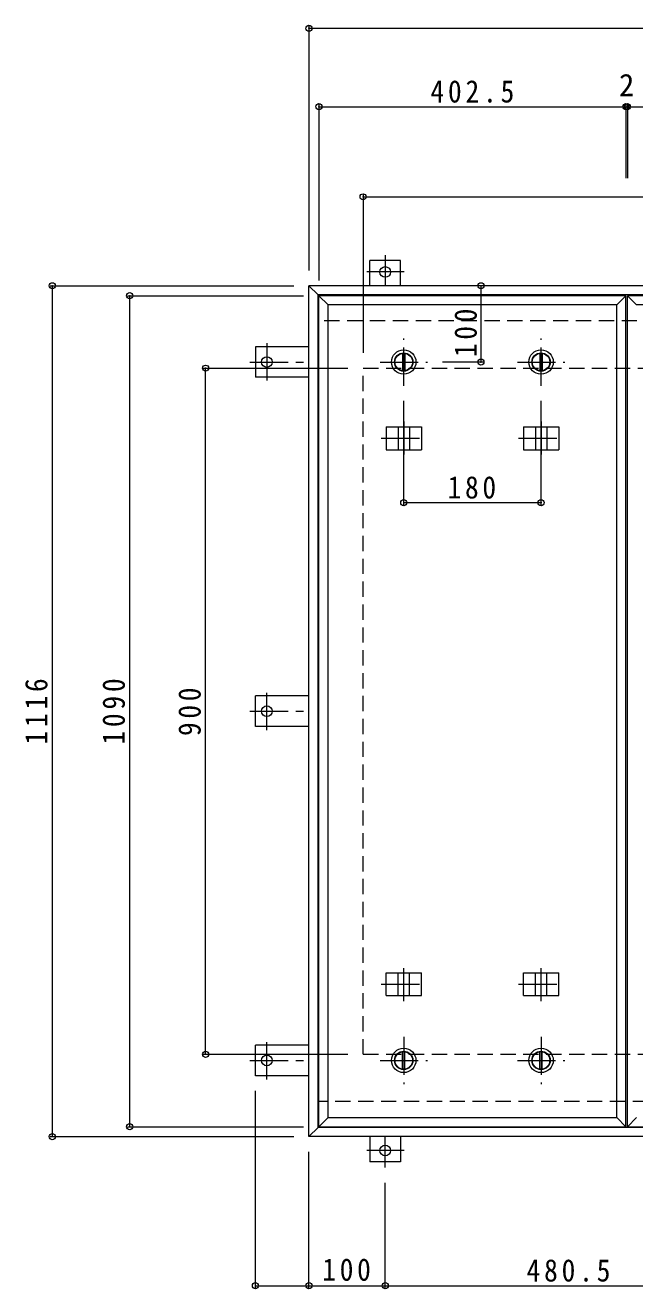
# Model space of a CAD drawing. Units: millimetres at full size, sheet at 1:10. Extents: x -2654 to 2738, y -1962 to 1769.
# Drawn here: x -2654 to -1855, y -277 to 1381 of the extents above; entities that cross this region are included whole.
import ezdxf
from ezdxf.enums import TextEntityAlignment as Align

# ---------------------------------------------------------------- set-up
doc = ezdxf.new("R2010")
doc.units = ezdxf.units.MM
doc.header["$LTSCALE"] = 10
doc.header["$PDMODE"] = 32
doc.header["$PDSIZE"] = 8
doc.linetypes.add('CHAIN1', pattern=[8, 5, -1, 1, -1])
doc.linetypes.add('DASHED2', pattern=[3, 2, -1])
for name, color, linetype, lineweight in [('0-1_躯体', 2, 'DASHED2', 9), ('0-2_仕上', 4, 'Continuous', 9), ('0-3_建具', 4, 'Continuous', 9), ('0-C_084', 2, 'Continuous', 9), ('0-E_090', 3, 'Continuous', 9), ('0-F_092', 7, 'Continuous', 9)]:
    doc.layers.add(name, color=color, linetype=linetype, lineweight=lineweight)
doc.styles.add('ＭＳ ゴシック', font='')
doc.styles.get('ＭＳ ゴシック').set_extended_font_data('MS Gothic')

msp = doc.modelspace()

# ---------------------------------------------------------------- linework, layer by layer
at = {"layer": '0-1_躯体'}
for p, q in [((-652.35, 992.92), (-2270.35, 992.92)), ((-2211.35, 930.92), (-711.35, 930.92)), ((-2211.35, 30.92), (-2211.35, 930.92)), ((-2211.35, 30.92), (-711.35, 30.92)), ((-1057.85, -31.08), (-2270.35, -31.08))]:
    msp.add_line(p, q, dxfattribs=at)
at = {"layer": '0-2_仕上'}
for p, q in [((-2269.35, -64.08), (-2269.35, 1025.92)), ((-2257.35, -52.08), (-2257.35, 1013.92)), ((-1878.85, -52.08), (-1878.85, 1013.92)), ((-1866.85, -64.08), (-1866.85, 1025.92)), ((-1864.85, -64.08), (-1864.85, 1025.92))]:
    msp.add_line(p, q, dxfattribs=at)
for points in [[(-1878.85, 1013.92), (-1866.85, 1025.92), (-2269.35, 1025.92)], [(-1878.85, 1013.92), (-2257.35, 1013.92), (-2269.35, 1025.92)], [(-1474.35, 1013.92), (-1462.35, 1025.92), (-1864.85, 1025.92)], [(-1474.35, 1013.92), (-1852.85, 1013.92), (-1864.85, 1025.92)], [(-2257.35, -52.08), (-2269.35, -64.08), (-1866.85, -64.08)], [(-2257.35, -52.08), (-1878.85, -52.08), (-1866.85, -64.08)], [(-1852.85, -52.08), (-1864.85, -64.08), (-1462.35, -64.08)]]:
    msp.add_lwpolyline(points, dxfattribs=at)
at = {"layer": '0-3_建具', "color": 2}
for p, q in [((-2282.35, 1038.92), (-2270.35, 1026.92)), ((-640.35, 1038.92), (-2282.35, 1038.92)), ((-2282.35, -77.08), (-2282.35, 1038.92)), ((-652.35, 1026.92), (-2270.35, 1026.92)), ((-2270.35, -65.08), (-2270.35, 1026.92)), ((-2282.35, -77.08), (-2270.35, -65.08)), ((-652.35, -65.08), (-2270.35, -65.08)), ((-640.35, -77.08), (-2282.35, -77.08))]:
    msp.add_line(p, q, dxfattribs=at)
at = {"layer": '0-3_建具'}
for p, q in [((-2181.19, 853.92), (-2181.19, 823.92)), ((-2181.19, 853.92), (-2135.01, 853.92)), ((-2165.6, 853.92), (-2165.6, 823.92)), ((-2150.6, 853.92), (-2150.6, 823.92)), ((-2135.01, 853.92), (-2135.01, 823.92)), ((-2001.19, 853.92), (-1955.01, 853.92)), ((-2001.19, 853.92), (-2001.19, 823.92)), ((-1985.6, 853.92), (-1985.6, 823.92)), ((-1970.6, 853.92), (-1970.6, 823.92)), ((-1955.01, 853.92), (-1955.01, 823.92)), ((-2181.19, 823.92), (-2135.01, 823.92)), ((-2001.19, 823.92), (-1955.01, 823.92)), ((-2181.19, 137.92), (-2135.01, 137.92)), ((-2181.19, 107.92), (-2181.19, 137.92)), ((-2165.6, 107.92), (-2165.6, 137.92)), ((-2150.6, 107.92), (-2150.6, 137.92)), ((-2135.01, 107.92), (-2135.01, 137.92)), ((-2001.19, 137.92), (-1955.01, 137.92)), ((-2001.19, 107.92), (-2001.19, 137.92)), ((-1985.6, 107.92), (-1985.6, 137.92)), ((-1970.6, 107.92), (-1970.6, 137.92)), ((-1955.01, 107.92), (-1955.01, 137.92)), ((-2181.19, 107.92), (-2135.01, 107.92)), ((-2001.19, 107.92), (-1955.01, 107.92))]:
    msp.add_line(p, q, dxfattribs=at)
at = {"layer": '0-3_建具', "linetype": 'CHAIN1'}
for p, q in [((-2158.1, 861.04), (-2158.1, 817.8)), ((-1978.1, 861.04), (-1978.1, 817.8)), ((-2187.51, 838.92), (-2128.69, 838.92)), ((-2007.51, 838.92), (-1948.69, 838.92)), ((-2158.1, 100.81), (-2158.1, 144.04)), ((-1978.1, 100.81), (-1978.1, 144.04)), ((-2187.51, 122.92), (-2128.69, 122.92)), ((-2007.51, 122.92), (-1948.69, 122.92))]:
    msp.add_line(p, q, dxfattribs=at)
at = {"layer": '0-C_084', "linetype": 'CHAIN1'}
for p, q in [((-2158.1, 907.92), (-2158.1, 969.92)), ((-1978.1, 907.92), (-1978.1, 969.92)), ((-2189.1, 938.92), (-2127.1, 938.92)), ((-2009.1, 938.92), (-1947.1, 938.92)), ((-2158.1, 53.92), (-2158.1, -8.08)), ((-1978.1, 53.92), (-1978.1, -8.08)), ((-2189.1, 22.92), (-2127.1, 22.92)), ((-2009.1, 22.92), (-1947.1, 22.92))]:
    msp.add_line(p, q, dxfattribs=at)
at = {"layer": '0-C_084'}
for p, q in [((-2159.6, 950.33), (-2159.6, 927.52)), ((-2156.6, 950.33), (-2156.6, 927.52)), ((-1979.6, 950.33), (-1979.6, 927.52)), ((-1976.6, 950.33), (-1976.6, 927.52)), ((-2159.6, 11.52), (-2159.6, 34.33)), ((-2156.6, 11.52), (-2156.6, 34.33)), ((-1979.6, 11.52), (-1979.6, 34.33)), ((-1976.6, 11.52), (-1976.6, 34.33))]:
    msp.add_line(p, q, dxfattribs=at)
for centre, radius in [((-2158.1, 938.92), 16), ((-2158.1, 938.92), 12), ((-2158.1, 938.92), 11.5), ((-1978.1, 938.92), 16), ((-1978.1, 938.92), 12), ((-1978.1, 938.92), 11.5), ((-2158.1, 22.92), 16), ((-2158.1, 22.92), 12), ((-2158.1, 22.92), 11.5), ((-1978.1, 22.92), 16), ((-1978.1, 22.92), 12), ((-1978.1, 22.92), 11.5)]:
    msp.add_circle(centre, radius, dxfattribs=at)
at = {"layer": '0-E_090', "linetype": 'CHAIN1'}
for p, q in [((-2182.35, 1079.28), (-2182.35, 1039.12)), ((-2157.51, 1057.12), (-2206.39, 1057.12)), ((-2337.55, 963.76), (-2337.55, 914.88)), ((-2359.71, 938.92), (-2282.35, 938.92)), ((-2337.55, 456.08), (-2337.55, 504.97)), ((-2359.71, 480.92), (-2282.35, 480.92)), ((-2337.55, -1.92), (-2337.55, 46.97)), ((-2359.71, 22.92), (-2282.35, 22.92)), ((-2182.35, -117.43), (-2182.35, -77.28)), ((-2157.51, -95.28), (-2206.39, -95.28))]:
    msp.add_line(p, q, dxfattribs=at)
at = {"layer": '0-E_090'}
for p, q in [((-2202.35, 1038.92), (-2202.35, 1072.12)), ((-2162.35, 1072.12), (-2202.35, 1072.12)), ((-2162.35, 1038.92), (-2162.35, 1072.12)), ((-2282.35, 958.92), (-2352.55, 958.92)), ((-2352.55, 958.92), (-2352.55, 918.92)), ((-2282.35, 918.92), (-2352.55, 918.92)), ((-2282.35, 500.92), (-2352.55, 500.92)), ((-2352.55, 460.92), (-2352.55, 500.92)), ((-2282.35, 460.92), (-2352.55, 460.92)), ((-2282.35, 42.92), (-2352.55, 42.92)), ((-2352.55, 2.92), (-2352.55, 42.92)), ((-2282.35, 2.92), (-2352.55, 2.92)), ((-2202.35, -77.08), (-2202.35, -110.28)), ((-2162.35, -77.08), (-2162.35, -110.28)), ((-2162.35, -110.28), (-2202.35, -110.28))]:
    msp.add_line(p, q, dxfattribs=at)
for centre in [(-2182.35, 1057.12), (-2337.55, 938.92), (-2337.55, 480.92), (-2337.55, 22.92), (-2182.35, -95.28)]:
    msp.add_circle(centre, 7, dxfattribs=at)
at = {"layer": '0-F_092'}
for p, q in [((-2282.35, 1379.64), (-2282.35, 1058.92)), ((-2282.35, 1376.64), (-640.35, 1376.64)), ((-2269.35, 1276.84), (-2269.35, 1045.92)), ((-1866.85, 1276.84), (-1866.85, 1180.07)), ((-1864.85, 1276.84), (-1864.85, 1180.07)), ((-2269.35, 1273.84), (-1866.85, 1273.84)), ((-1866.85, 1273.84), (-1864.85, 1273.84)), ((-1864.85, 1273.84), (-1462.35, 1273.84)), ((-2211.35, 1158.64), (-2211.35, 950.92)), ((-2211.35, 1155.64), (-711.35, 1155.64)), ((-2621.75, 1038.92), (-2302.35, 1038.92)), ((-2618.75, 1038.92), (-2618.75, -77.08)), ((-2056.96, 1038.92), (-2056.96, 938.92)), ((-2520.31, 1025.92), (-2289.35, 1025.92)), ((-2517.31, -64.08), (-2517.31, 1025.92)), ((-2420.86, 930.92), (-2231.35, 930.92)), ((-2417.86, 30.92), (-2417.86, 930.92)), ((-2053.96, 938.92), (-2107.1, 938.92)), ((-2158.1, 751.49), (-2158.1, 887.92)), ((-1978.1, 751.49), (-1978.1, 887.92)), ((-2158.1, 754.49), (-1978.1, 754.49)), ((-2420.86, 30.92), (-2231.35, 30.92)), ((-2352.55, -275.53), (-2352.55, -17.08)), ((-2520.31, -64.08), (-2289.35, -64.08)), ((-2621.75, -77.08), (-2302.35, -77.08)), ((-2282.35, -275.53), (-2282.35, -97.08)), ((-2182.35, -275.53), (-2182.35, -137.43)), ((-2352.55, -272.53), (-2282.35, -272.53)), ((-2282.35, -272.53), (-2182.35, -272.53)), ((-2182.35, -272.53), (-1701.85, -272.53))]:
    msp.add_line(p, q, dxfattribs=at)
for p in [(-2282.35, 1376.64), (-2269.35, 1273.84), (-1866.85, 1273.84), (-1864.85, 1273.84), (-2211.35, 1155.64), (-2618.75, 1038.92), (-2517.31, 1025.92), (-2056.96, 1038.92), (-2417.86, 930.92), (-2056.96, 938.92), (-2158.1, 754.49), (-1978.1, 754.49), (-2417.86, 30.92), (-2517.31, -64.08), (-2618.75, -77.08), (-2352.55, -272.53), (-2282.35, -272.53), (-2182.35, -272.53)]:
    msp.add_point(p, dxfattribs=at)

# ---------------------------------------------------------------- texts
at = {"layer": '0-F_092', "color": 2, "style": 'ＭＳ ゴシック'}
msp.add_text('2', height=29.33, dxfattribs=at).set_placement((-1875.85, 1278.84), align=Align.BOTTOM_LEFT)
at = {"layer": '0-F_092', "color": 2, "char_height": 29.33, "attachment_point": 7, "style": 'ＭＳ ゴシック'}
for s, insert in [('\\T1.28;\\W0.9;402.5', (-2123.1, 1278.84)), ('\\T1.27;\\W0.9;180', (-2100.6, 759.49)), ('\\T1.27;\\W0.9;100', (-2264.85, -266.53)), ('\\T1.28;\\W0.9;480.5', (-1997.1, -267.53))]:
    msp.add_mtext(s, dxfattribs=dict(at, insert=insert))
at = {"layer": '0-F_092', "color": 2, "char_height": 29.33, "attachment_point": 7, "rotation": 90, "style": 'ＭＳ ゴシック'}
for s, insert in [('\\T1.27;\\W0.9;100', (-2061.96, 945.44)), ('\\T1.28;\\W0.9;1116', (-2624.75, 437.17)), ('\\T1.28;\\W0.9;1090', (-2523.31, 437.17)), ('\\T1.27;\\W0.9;900', (-2423.86, 448.42))]:
    msp.add_mtext(s, dxfattribs=dict(at, insert=insert))

doc.saveas('drawing.dxf')
